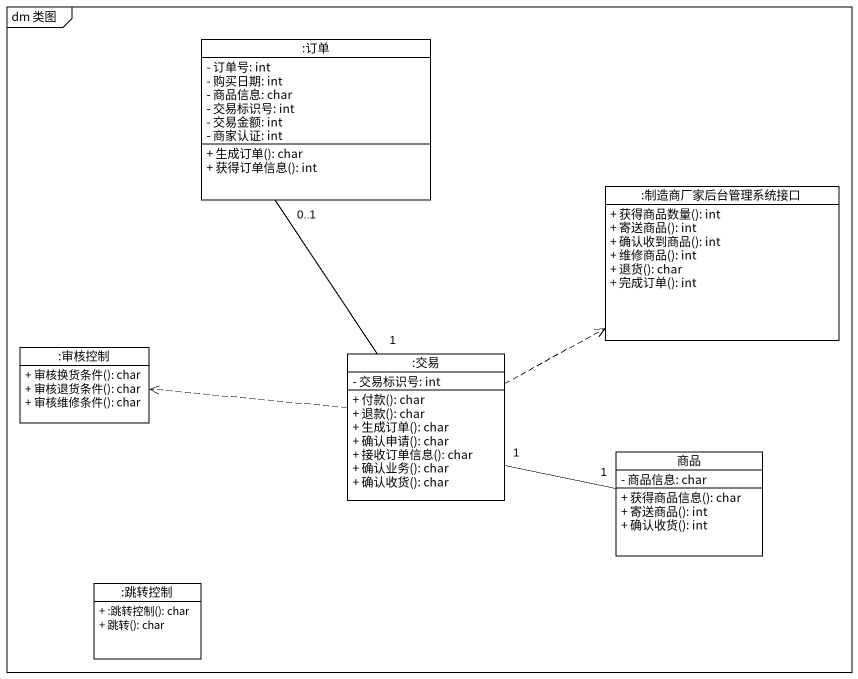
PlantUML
@startuml
mainframe dm 类图
hide circle
hide empty members
skinparam classAttributeIconSize 0
class ":订单" as 订单 {
  - 订单号: int
  - 购买日期: int
  - 商品信息: char
  - 交易标识号: int
  - 交易金额: int
  - 商家认证: int
  + 生成订单(): char
  + 获得订单信息(): int
}
class ":制造商厂家后台管理系统接口" as 制造商厂家后台管理系统接口 {
  + 获得商品数量(): int
  + 寄送商品(): int
  + 确认收到商品(): int
  + 维修商品(): int
  + 退货(): char
  + 完成订单(): int
}
class ":审核控制" as 审核控制 {
  + 审核换货条件(): char
  + 审核退货条件(): char
  + 审核维修条件(): char
}
class ":交易" as 交易 {
  - 交易标识号: int
  + 付款(): char
  + 退款(): char
  + 生成订单(): char
  + 确认申请(): char
  + 接收订单信息(): char
  + 确认业务(): char
  + 确认收货(): char
}
class 商品 {
  - 商品信息: char
  + 获得商品信息(): char
  + 寄送商品(): int
  + 确认收货(): int
}
class ":跳转控制" as 跳转控制 {
  + :跳转控制(): char
  + 跳转(): char
}
交易 "1" -up- "0..1" 订单
交易 .right.> 制造商厂家后台管理系统接口
交易 .left.> 审核控制
交易 "1" -right- "1" 商品
@enduml
